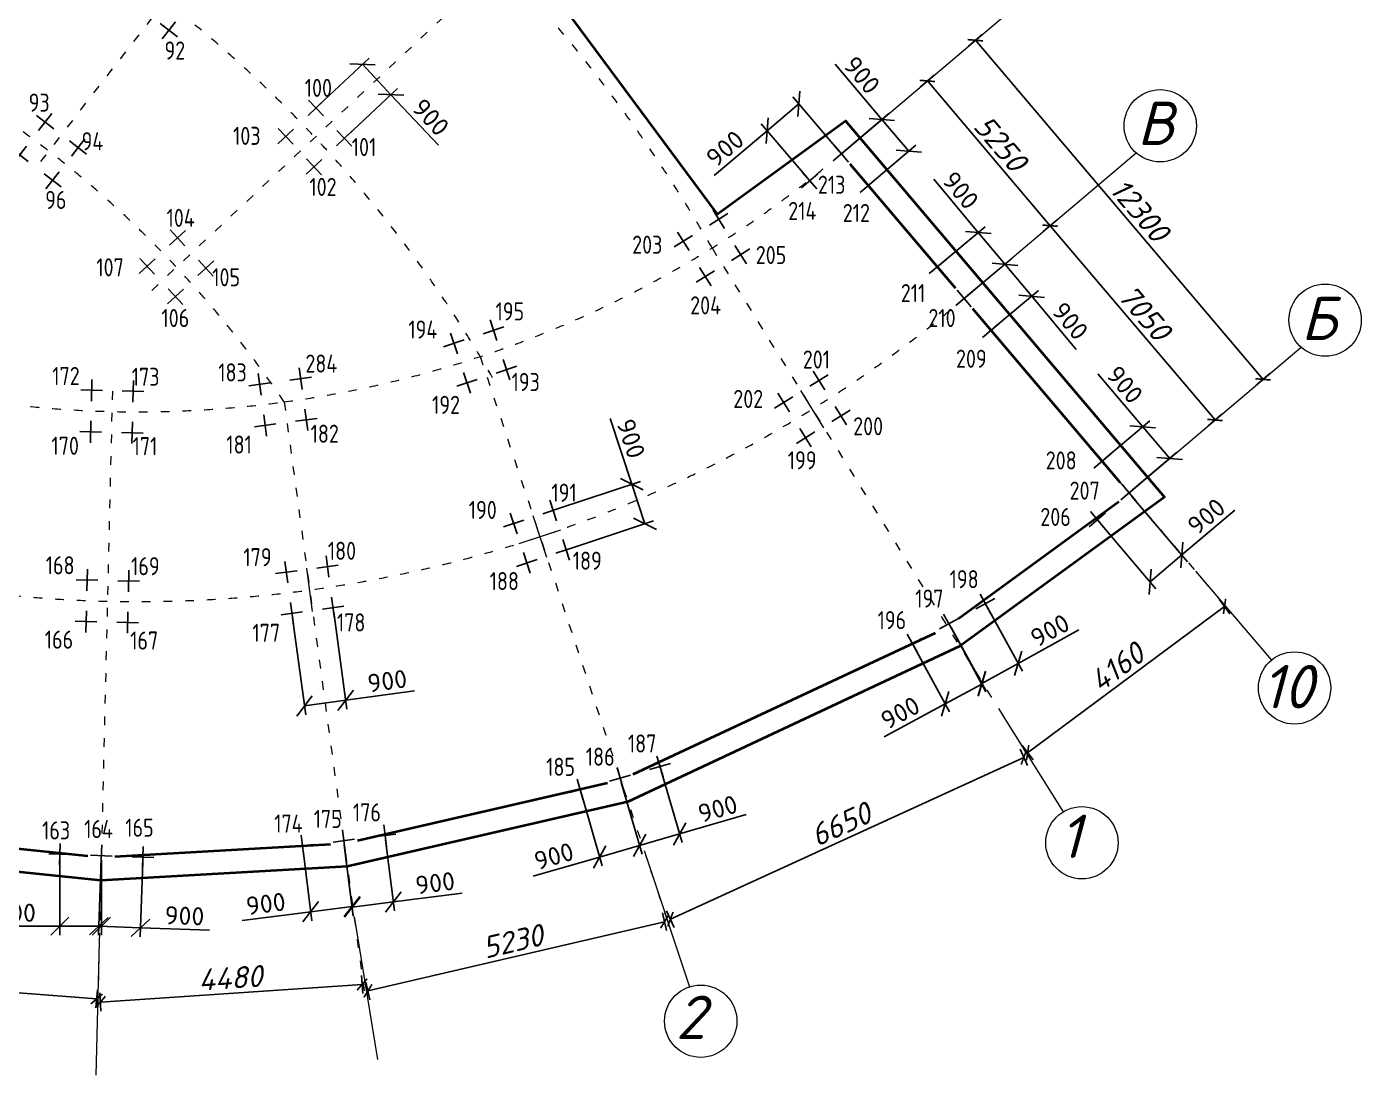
# Model space of a CAD drawing. Header units: millimetres. Extents: x 217525 to 325743, y -20439 to 118252.
# Drawn here: x 307292 to 325743, y -17207 to -2702 of the extents above; entities that cross this region are included whole.
import ezdxf

# ---------------------------------------------------------------- set-up
doc = ezdxf.new("R2010")
doc.units = ezdxf.units.MM
for name, pattern in [('ACAD_ISO03W100', [30, 12, -18]), ('GOST2.303 6', [12, 8, -1.5, 1, -1.5]), ('Штрихштриховая', [2400, 2000, -100, 200, -100])]:
    doc.linetypes.add(name, pattern=pattern)
for name, color, linetype, lineweight in [('Арматура', 1, 'Continuous', 35), ('Тонкая', 250, 'Continuous', 18), ('Фундамент', 2, 'Continuous', 25)]:
    doc.layers.add(name, color=color, linetype=linetype, lineweight=lineweight)
doc.styles.add('ISOCPEUR', font='isocpeui.ttf')
doc.styles.get("Standard").update_dxf_attribs({"font": 'txt.shx'})
doc.styles.add('ГОСТ', font='isocpeui.ttf', dxfattribs={"height": 3})
doc.styles.add('ГОСТ 2.304', font='CS_Gost2304.shx')
doc.dimstyles.new('ISO-25', dxfattribs={"dimtxt": 2.5, "dimasz": 2.5, "dimexe": 1.25, "dimexo": 0.625, "dimtad": 1, "dimtxsty": 'Standard', "dimcen": 2.5, "dimadec": 0, "dimazin": 0, "dimtfac": 1, "dimtmove": 0, "dimatfit": 3, "dimfxl": 1, "dimarcsym": 0})
doc.dimstyles.new('M200', dxfattribs={"dimtxt": 2, "dimasz": 1.5, "dimexe": 1.25, "dimexo": 0.625, "dimtad": 1, "dimdec": 0, "dimlfac": 200, "dimzin": 1, "dimtxsty": 'ISOCPEUR', "dimblk": 'ARCHTICK', "dimcen": 2.5, "dimadec": 0, "dimazin": 0, "dimtfac": 1, "dimtdec": 0, "dimtmove": 1, "dimatfit": 3, "dimfxl": 1.25, "dimfxlon": 1, "dimarcsym": 0})

# ---------------------------------------------------------------- blocks, each defined once
blk = doc.blocks.new('_ArchTick')
at = {"color": 0, "linetype": 'ByBlock', "const_width": 0.15}
blk.add_lwpolyline([(-0.5, -0.5), (0.5, 0.5)], dxfattribs=at)
blk = doc.blocks.new('*D1029')
at = {"layer": 'Defpoints', "color": 0, "transparency": 16777216}
for p in [(283511.15, 1822), (283555.08, 1778.61), (283550.92, 1775.09)]:
    blk.add_point(p, dxfattribs=at)
at = {"layer": 'Тонкая', "color": 0, "lineweight": -2, "transparency": 16777216}
for p, q in [((283514.35, 1824.71), (283516.26, 1826.33)), ((283515.3, 1825.52), (283555.08, 1778.61)), ((283554.12, 1777.81), (283556.03, 1779.42))]:
    blk.add_line(p, q, dxfattribs=at)
at = {"layer": 'Тонкая', "color": 0, "lineweight": -2, "transparency": 16777216, "xscale": 1.5, "yscale": 1.5, "zscale": 1.5}
for p, rotation in [((283515.3, 1825.52), 130.2960663744172), ((283555.08, 1778.61), 310.2960663744173)]:
    blk.add_blockref('_ArchTick', p, dxfattribs=dict(at, rotation=rotation))
at = {"layer": 'Тонкая', "color": 0, "transparency": 16777216, "insert": (283538.01, 1802.03), "char_height": 3, "attachment_point": 5, "rotation": 310.2961, "style": 'ГОСТ'}
blk.add_mtext('12300', dxfattribs=at)
blk = doc.blocks.new('*D1032')
at = {"layer": 'Defpoints', "color": 0, "transparency": 16777216}
for p in [(283525.64, 1799.87), (283519.9, 1795.01), (283542.7, 1768.12)]:
    blk.add_point(p, dxfattribs=at)
at = {"layer": 'Тонкая', "color": 0, "lineweight": -2, "transparency": 16777216}
for p, q in [((283524.69, 1799.06), (283526.6, 1800.68)), ((283548.44, 1772.99), (283525.64, 1799.87)), ((283547.49, 1772.18), (283549.39, 1773.79))]:
    blk.add_line(p, q, dxfattribs=at)
at = {"layer": 'Тонкая', "color": 0, "lineweight": -2, "transparency": 16777216, "xscale": 1.5, "yscale": 1.5, "zscale": 1.5}
for p, rotation in [((283525.64, 1799.87), 130.2960665428072), ((283548.44, 1772.99), 310.2960665428072)]:
    blk.add_blockref('_ArchTick', p, dxfattribs=dict(at, rotation=rotation))
at = {"layer": 'Тонкая', "color": 0, "transparency": 16777216, "insert": (283538.68, 1787.82), "char_height": 3, "attachment_point": 5, "rotation": 310.2961, "style": 'ГОСТ'}
blk.add_mtext('7050', dxfattribs=at)
blk = doc.blocks.new('*D1033')
at = {"layer": 'Defpoints', "color": 0, "transparency": 16777216}
for p in [(283508.67, 1819.89), (283497.47, 1810.4), (283519.9, 1795.01)]:
    blk.add_point(p, dxfattribs=at)
at = {"layer": 'Тонкая', "color": 0, "lineweight": -2, "transparency": 16777216}
for p, q in [((283507.71, 1819.08), (283509.62, 1820.7)), ((283525.64, 1799.87), (283508.67, 1819.89)), ((283524.69, 1799.06), (283526.6, 1800.68))]:
    blk.add_line(p, q, dxfattribs=at)
at = {"layer": 'Тонкая', "color": 0, "lineweight": -2, "transparency": 16777216, "xscale": 1.5, "yscale": 1.5, "zscale": 1.5}
for p, rotation in [((283508.67, 1819.89), 130.2960663744172), ((283525.64, 1799.87), 310.2960663744173)]:
    blk.add_blockref('_ArchTick', p, dxfattribs=dict(at, rotation=rotation))
at = {"layer": 'Тонкая', "color": 0, "transparency": 16777216, "insert": (283518.77, 1811.26), "char_height": 3, "attachment_point": 5, "rotation": 310.2961, "style": 'ГОСТ'}
blk.add_mtext('5250', dxfattribs=at)
blk = doc.blocks.new('*D1041')
at = {"layer": 'Defpoints', "color": 0, "transparency": 16777216}
for p in [(283548.61, 1748.74), (283521.39, 1728.5), (283522.53, 1726.97)]:
    blk.add_point(p, dxfattribs=at)
at = {"layer": 'Тонкая', "color": 0, "lineweight": -2, "transparency": 16777216}
for p, q in [((283549.01, 1748.21), (283550.5, 1746.2)), ((283549.75, 1747.2), (283522.53, 1726.97)), ((283521.78, 1727.97), (283523.27, 1725.96))]:
    blk.add_line(p, q, dxfattribs=at)
at = {"layer": 'Тонкая', "color": 0, "lineweight": -2, "transparency": 16777216, "xscale": 1.5, "yscale": 1.5, "zscale": 1.5}
for p, rotation in [((283549.75, 1747.2), 36.62125081652582), ((283522.53, 1726.97), 216.6212508165258)]:
    blk.add_blockref('_ArchTick', p, dxfattribs=dict(at, rotation=rotation))
at = {"layer": 'Тонкая', "color": 0, "transparency": 16777216, "insert": (283534.87, 1738.79), "char_height": 3, "attachment_point": 5, "rotation": 36.6213, "style": 'ГОСТ'}
blk.add_mtext('4160', dxfattribs=at)
blk = doc.blocks.new('*D1026')
at = {"layer": 'Defpoints', "color": 0, "transparency": 16777216}
for p in [(283520.38, 1729.86), (283471.52, 1707.48), (283473.14, 1703.94)]:
    blk.add_point(p, dxfattribs=at)
at = {"layer": 'Тонкая', "color": 0, "lineweight": -2, "transparency": 16777216}
for p, q in [((283521.48, 1727.46), (283522.52, 1725.18)), ((283522, 1726.32), (283473.14, 1703.94)), ((283472.62, 1705.08), (283473.66, 1702.8))]:
    blk.add_line(p, q, dxfattribs=at)
at = {"layer": 'Тонкая', "color": 0, "lineweight": -2, "transparency": 16777216, "xscale": 1.5, "yscale": 1.5, "zscale": 1.5}
for p, rotation in [((283522, 1726.32), 24.61121376613631), ((283473.14, 1703.94), 204.6112137661363)]:
    blk.add_blockref('_ArchTick', p, dxfattribs=dict(at, rotation=rotation))
at = {"layer": 'Тонкая', "color": 0, "transparency": 16777216, "insert": (283496.68, 1717.06), "char_height": 3, "attachment_point": 5, "rotation": 24.6112, "style": 'ГОСТ'}
blk.add_mtext('6650', dxfattribs=at)
blk = doc.blocks.new('*D1042')
at = {"layer": 'Defpoints', "color": 0, "transparency": 16777216}
for p in [(283471.18, 1708.5), (283430.17, 1698.93), (283431.32, 1694.02)]:
    blk.add_point(p, dxfattribs=at)
at = {"layer": 'Тонкая', "color": 0, "lineweight": -2, "transparency": 16777216}
for p, q in [((283472.33, 1703.59), (283431.32, 1694.02)), ((283472.04, 1704.81), (283472.61, 1702.38)), ((283431.03, 1695.24), (283431.6, 1692.8))]:
    blk.add_line(p, q, dxfattribs=at)
at = {"layer": 'Тонкая', "color": 0, "lineweight": -2, "transparency": 16777216, "xscale": 1.5, "yscale": 1.5, "zscale": 1.5}
for p, rotation in [((283472.33, 1703.59), 13.13930210201555), ((283431.32, 1694.02), 193.1393021020155)]:
    blk.add_blockref('_ArchTick', p, dxfattribs=dict(at, rotation=rotation))
at = {"layer": 'Тонкая', "color": 0, "transparency": 16777216, "insert": (283451.34, 1700.88), "char_height": 3, "attachment_point": 5, "rotation": 13.1393, "style": 'ГОСТ'}
blk.add_mtext('5230', dxfattribs=at)
blk = doc.blocks.new('*D1043')
at = {"layer": 'Defpoints', "color": 0, "transparency": 16777216}
for p in [(283430.28, 1698.47), (283394.1, 1696.04), (283394.34, 1692.48)]:
    blk.add_point(p, dxfattribs=at)
at = {"layer": 'Тонкая', "color": 0, "lineweight": -2, "transparency": 16777216}
for p, q in [((283430.44, 1696.15), (283430.6, 1693.66)), ((283430.52, 1694.91), (283394.34, 1692.48)), ((283394.26, 1693.73), (283394.42, 1691.23))]:
    blk.add_line(p, q, dxfattribs=at)
at = {"layer": 'Тонкая', "color": 0, "lineweight": -2, "transparency": 16777216, "xscale": 1.5, "yscale": 1.5, "zscale": 1.5}
for p, rotation in [((283430.52, 1694.91), 3.835989873413821), ((283394.34, 1692.48), 183.8359898734139)]:
    blk.add_blockref('_ArchTick', p, dxfattribs=dict(at, rotation=rotation))
at = {"layer": 'Тонкая', "color": 0, "transparency": 16777216, "insert": (283412.29, 1695.81), "char_height": 3, "attachment_point": 5, "rotation": 3.836, "style": 'ГОСТ'}
blk.add_mtext('4480', dxfattribs=at)
blk = doc.blocks.new('*D1044')
at = {"layer": 'Defpoints', "color": 0, "transparency": 16777216}
for p in [(283358, 1699.51), (283357.7, 1695.79), (283394.12, 1696.62)]:
    blk.add_point(p, dxfattribs=at)
at = {"layer": 'Тонкая', "color": 0, "lineweight": -2, "transparency": 16777216}
for p, q in [((283357.8, 1697.03), (283357.6, 1694.54)), ((283393.82, 1692.9), (283357.7, 1695.79)), ((283393.92, 1694.15), (283393.72, 1691.66))]:
    blk.add_line(p, q, dxfattribs=at)
at = {"layer": 'Тонкая', "color": 0, "lineweight": -2, "transparency": 16777216, "xscale": 1.5, "yscale": 1.5, "zscale": 1.5}
for p, rotation in [((283357.7, 1695.79), 175.4306732956694), ((283393.82, 1692.9), 355.4306732956695)]:
    blk.add_blockref('_ArchTick', p, dxfattribs=dict(at, rotation=rotation))
at = {"layer": 'Тонкая', "color": 0, "transparency": 16777216, "insert": (283375.93, 1696.46), "char_height": 3, "attachment_point": 5, "rotation": 355.4307, "style": 'ГОСТ'}
blk.add_mtext('4480', dxfattribs=at)
blk = doc.blocks.new('A$C2A1570D9')
for p, q in [((7.43, 9.98), (4.88, 8.4)), ((5.37, 10.47), (6.95, 7.92)), ((0.48, 7.43), (2.07, 4.88)), ((2.55, 6.95), (0, 5.37)), ((8.4, 5.58), (9.98, 3.04)), ((10.47, 5.1), (7.92, 3.52)), ((5.58, 2.07), (3.04, 0.48)), ((3.52, 2.55), (5.1, 0))]:
    blk.add_line(p, q)
blk = doc.blocks.new('_Oblique')
at = {"color": 0, "linetype": 'ByBlock', "lineweight": -2}
blk.add_line((-0.5, -0.5), (0.5, 0.5), dxfattribs=at)
blk = doc.blocks.new('*D1082')
at = {"color": 0, "lineweight": -2, "transparency": 16777216}
for p, q in [((283394.45, 1712.1), (283394.08, 1701.71)), ((283400.19, 1711.89), (283399.82, 1701.51)), ((283394.12, 1702.96), (283399.87, 1702.76)), ((283399.87, 1702.76), (283409.44, 1702.41))]:
    blk.add_line(p, q, dxfattribs=at)
at = {"layer": 'Defpoints', "color": 0, "transparency": 16777216}
for p in [(283394.47, 1712.72), (283400.22, 1712.51), (283399.87, 1702.76)]:
    blk.add_point(p, dxfattribs=at)
at = {"color": 0, "lineweight": -2, "transparency": 16777216, "xscale": 2.5, "yscale": 2.5, "zscale": 2.5}
for p, rotation in [((283394.12, 1702.96), 177.9540198212341), ((283399.87, 1702.76), 357.9540198212341)]:
    blk.add_blockref('_Oblique', p, dxfattribs=dict(at, rotation=rotation))
at = {"color": 0, "transparency": 16777216, "insert": (283405.97, 1704.41), "char_height": 2.5, "attachment_point": 5, "rotation": 357.954}
blk.add_mtext('900', dxfattribs=at)
blk = doc.blocks.new('*D1083')
at = {"color": 0, "lineweight": -2, "transparency": 16777216}
for p, q in [((283388.72, 1712.09), (283388.72, 1701.71)), ((283394.47, 1712.09), (283394.47, 1701.71)), ((283388.72, 1702.96), (283379.14, 1702.96)), ((283394.47, 1702.96), (283388.72, 1702.96))]:
    blk.add_line(p, q, dxfattribs=at)
at = {"layer": 'Defpoints', "color": 0, "transparency": 16777216}
for p in [(283388.72, 1712.72), (283394.47, 1712.72), (283388.72, 1702.96)]:
    blk.add_point(p, dxfattribs=at)
at = {"color": 0, "lineweight": -2, "transparency": 16777216, "xscale": 2.5, "yscale": 2.5, "zscale": 2.5, "rotation": 180}
blk.add_blockref('_Oblique', (283388.72, 1702.96), dxfattribs=at)
at = {"color": 0, "lineweight": -2, "transparency": 16777216, "xscale": 2.5, "yscale": 2.5, "zscale": 2.5}
blk.add_blockref('_Oblique', (283394.47, 1702.96), dxfattribs=at)
at = {"color": 0, "transparency": 16777216, "insert": (283382.68, 1704.83), "char_height": 2.5, "attachment_point": 5}
blk.add_mtext('900', dxfattribs=at)
blk = doc.blocks.new('*D1084')
at = {"color": 0, "lineweight": -2, "transparency": 16777216}
for p, q in [((283428.06, 1714.18), (283429.3, 1704.37)), ((283433.77, 1714.9), (283435.01, 1705.09)), ((283434.85, 1706.33), (283444.36, 1707.53)), ((283429.15, 1705.61), (283434.85, 1706.33))]:
    blk.add_line(p, q, dxfattribs=at)
at = {"layer": 'Defpoints', "color": 0, "transparency": 16777216}
for p in [(283427.99, 1714.8), (283433.69, 1715.52), (283434.85, 1706.33)]:
    blk.add_point(p, dxfattribs=at)
at = {"color": 0, "lineweight": -2, "transparency": 16777216, "xscale": 2.5, "yscale": 2.5, "zscale": 2.5}
for p, rotation in [((283429.15, 1705.61), 187.2009698447382), ((283434.85, 1706.33), 7.200969844738224)]:
    blk.add_blockref('_Oblique', p, dxfattribs=dict(at, rotation=rotation))
at = {"color": 0, "transparency": 16777216, "insert": (283440.61, 1708.94), "char_height": 2.5, "attachment_point": 5, "rotation": 7.201}
blk.add_mtext('900', dxfattribs=at)
blk = doc.blocks.new('*D1085')
at = {"color": 0, "lineweight": -2, "transparency": 16777216}
for p, q in [((283428.06, 1714.18), (283429.29, 1704.45)), ((283422.36, 1713.46), (283423.59, 1703.73)), ((283423.43, 1704.97), (283413.93, 1703.77)), ((283429.14, 1705.69), (283423.43, 1704.97))]:
    blk.add_line(p, q, dxfattribs=at)
at = {"layer": 'Defpoints', "color": 0, "transparency": 16777216}
for p in [(283422.28, 1714.08), (283427.99, 1714.8), (283423.43, 1704.97)]:
    blk.add_point(p, dxfattribs=at)
at = {"color": 0, "lineweight": -2, "transparency": 16777216, "xscale": 2.5, "yscale": 2.5, "zscale": 2.5}
for p, rotation in [((283429.14, 1705.69), 7.208278160361842), ((283423.43, 1704.97), 187.2082781603618)]:
    blk.add_blockref('_Oblique', p, dxfattribs=dict(at, rotation=rotation))
at = {"color": 0, "transparency": 16777216, "insert": (283417.2, 1706.07), "char_height": 2.5, "attachment_point": 5, "rotation": 7.2083}
blk.add_mtext('900', dxfattribs=at)
blk = doc.blocks.new('*D1086')
at = {"color": 0, "lineweight": -2, "transparency": 16777216}
for p, q in [((283471.88, 1724.46), (283474.75, 1714.53)), ((283466.35, 1722.86), (283469.23, 1712.94)), ((283474.4, 1715.73), (283483.61, 1718.4)), ((283468.88, 1714.14), (283474.4, 1715.73))]:
    blk.add_line(p, q, dxfattribs=at)
at = {"layer": 'Defpoints', "color": 0, "transparency": 16777216}
for p in [(283466.18, 1723.46), (283471.7, 1725.06), (283474.4, 1715.73)]:
    blk.add_point(p, dxfattribs=at)
at = {"color": 0, "lineweight": -2, "transparency": 16777216, "xscale": 2.5, "yscale": 2.5, "zscale": 2.5}
for p, rotation in [((283474.4, 1715.73), 16.13086357167246), ((283468.88, 1714.14), 196.1308635716724)]:
    blk.add_blockref('_Oblique', p, dxfattribs=dict(at, rotation=rotation))
at = {"color": 0, "transparency": 16777216, "insert": (283479.68, 1719.21), "char_height": 2.5, "attachment_point": 5, "rotation": 16.1309}
blk.add_mtext('900', dxfattribs=at)
blk = doc.blocks.new('*D1087')
at = {"color": 0, "lineweight": -2, "transparency": 16777216}
for p, q in [((283466.35, 1722.86), (283469.23, 1712.94)), ((283460.83, 1721.26), (283463.7, 1711.34)), ((283468.88, 1714.14), (283463.35, 1712.54)), ((283463.35, 1712.54), (283454.15, 1709.88))]:
    blk.add_line(p, q, dxfattribs=at)
at = {"layer": 'Defpoints', "color": 0, "transparency": 16777216}
for p in [(283466.18, 1723.46), (283460.66, 1721.86), (283463.35, 1712.54)]:
    blk.add_point(p, dxfattribs=at)
at = {"color": 0, "lineweight": -2, "transparency": 16777216, "xscale": 2.5, "yscale": 2.5, "zscale": 2.5}
for p, rotation in [((283463.35, 1712.54), 196.1308635716246), ((283468.88, 1714.14), 16.13086357162468)]:
    blk.add_blockref('_Oblique', p, dxfattribs=dict(at, rotation=rotation))
at = {"color": 0, "transparency": 16777216, "insert": (283457.03, 1712.66), "char_height": 2.5, "attachment_point": 5, "rotation": 16.1309}
blk.add_mtext('900', dxfattribs=at)
blk = doc.blocks.new('*D1088')
at = {"color": 0, "lineweight": -2, "transparency": 16777216}
for p, q in [((283516.98, 1747.05), (283521.83, 1738.24)), ((283511.94, 1744.27), (283516.79, 1735.46)), ((283521.22, 1739.33), (283529.62, 1743.95)), ((283516.19, 1736.56), (283521.22, 1739.33))]:
    blk.add_line(p, q, dxfattribs=at)
at = {"layer": 'Defpoints', "color": 0, "transparency": 16777216}
for p in [(283516.68, 1747.59), (283511.64, 1744.82), (283521.22, 1739.33)]:
    blk.add_point(p, dxfattribs=at)
at = {"color": 0, "lineweight": -2, "transparency": 16777216, "xscale": 2.5, "yscale": 2.5, "zscale": 2.5}
for p, rotation in [((283521.22, 1739.33), 28.8329520444449), ((283516.19, 1736.56), 208.8329520444449)]:
    blk.add_blockref('_Oblique', p, dxfattribs=dict(at, rotation=rotation))
at = {"color": 0, "transparency": 16777216, "insert": (283525.61, 1743.89), "char_height": 2.5, "attachment_point": 5, "rotation": 28.833}
blk.add_mtext('900', dxfattribs=at)
blk = doc.blocks.new('*D1089')
at = {"color": 0, "lineweight": -2, "transparency": 16777216}
for p, q in [((283511.94, 1744.27), (283516.77, 1735.38)), ((283506.89, 1741.52), (283511.72, 1732.63)), ((283516.18, 1736.47), (283511.13, 1733.73)), ((283511.13, 1733.73), (283502.71, 1729.15))]:
    blk.add_line(p, q, dxfattribs=at)
at = {"layer": 'Defpoints', "color": 0, "transparency": 16777216}
for p in [(283511.64, 1744.82), (283506.59, 1742.07), (283511.13, 1733.73)]:
    blk.add_point(p, dxfattribs=at)
at = {"color": 0, "lineweight": -2, "transparency": 16777216, "xscale": 2.5, "yscale": 2.5, "zscale": 2.5}
for p, rotation in [((283516.18, 1736.47), 28.53261707132695), ((283511.13, 1733.73), 208.5326170713269)]:
    blk.add_blockref('_Oblique', p, dxfattribs=dict(at, rotation=rotation))
at = {"color": 0, "transparency": 16777216, "insert": (283504.92, 1732.49), "char_height": 2.5, "attachment_point": 5, "rotation": 28.5326}
blk.add_mtext('900', dxfattribs=at)
blk = doc.blocks.new('*D1090')
at = {"color": 0, "lineweight": -2, "transparency": 16777216}
for p, q in [((283536.95, 1762.43), (283544.65, 1753.37)), ((283543.84, 1754.32), (283551.15, 1760.53)), ((283532.57, 1758.7), (283540.27, 1749.65)), ((283539.46, 1750.6), (283543.84, 1754.32))]:
    blk.add_line(p, q, dxfattribs=at)
at = {"layer": 'Defpoints', "color": 0, "transparency": 16777216}
for p in [(283536.55, 1762.9), (283532.17, 1759.18), (283543.84, 1754.32)]:
    blk.add_point(p, dxfattribs=at)
at = {"color": 0, "lineweight": -2, "transparency": 16777216, "xscale": 2.5, "yscale": 2.5, "zscale": 2.5}
for p, rotation in [((283543.84, 1754.32), 40.35334185751178), ((283539.46, 1750.6), 220.3533418575118)]:
    blk.add_blockref('_Oblique', p, dxfattribs=dict(at, rotation=rotation))
at = {"color": 0, "transparency": 16777216, "insert": (283547.23, 1759.66), "char_height": 2.5, "attachment_point": 5, "rotation": 40.3533}
blk.add_mtext('900', dxfattribs=at)
blk = doc.blocks.new('*D1091')
at = {"color": 0, "lineweight": -2, "transparency": 16777216}
for p, q in [((283538.44, 1772.06), (283532.24, 1779.36)), ((283533.3, 1767.69), (283539.4, 1772.87)), ((283542.17, 1767.68), (283538.44, 1772.06)), ((283537.03, 1763.31), (283543.12, 1768.49))]:
    blk.add_line(p, q, dxfattribs=at)
at = {"layer": 'Defpoints', "color": 0, "transparency": 16777216}
for p in [(283538.44, 1772.06), (283532.83, 1767.29), (283536.55, 1762.9)]:
    blk.add_point(p, dxfattribs=at)
at = {"color": 0, "lineweight": -2, "transparency": 16777216, "xscale": 2.5, "yscale": 2.5, "zscale": 2.5}
for p, rotation in [((283538.44, 1772.06), 130.3533419533755), ((283542.17, 1767.68), 310.3533419533755)]:
    blk.add_blockref('_Oblique', p, dxfattribs=dict(at, rotation=rotation))
at = {"color": 0, "transparency": 16777216, "insert": (283535.96, 1777.88), "char_height": 2.5, "attachment_point": 5, "rotation": 310.3533}
blk.add_mtext('900', dxfattribs=at)
blk = doc.blocks.new('*D1092')
at = {"color": 0, "lineweight": -2, "transparency": 16777216}
for p, q in [((283514.23, 1790.19), (283520.36, 1795.32)), ((283519.4, 1794.52), (283523.09, 1790.11)), ((283517.92, 1785.78), (283524.05, 1790.91)), ((283523.09, 1790.11), (283529.24, 1782.76))]:
    blk.add_line(p, q, dxfattribs=at)
at = {"layer": 'Defpoints', "color": 0, "transparency": 16777216}
for p in [(283513.75, 1789.79), (283523.09, 1790.11), (283517.44, 1785.38)]:
    blk.add_point(p, dxfattribs=at)
at = {"color": 0, "lineweight": -2, "transparency": 16777216, "xscale": 2.5, "yscale": 2.5, "zscale": 2.5}
for p, rotation in [((283519.4, 1794.52), 129.9236933075869), ((283523.09, 1790.11), 309.9236933075869)]:
    blk.add_blockref('_Oblique', p, dxfattribs=dict(at, rotation=rotation))
at = {"color": 0, "transparency": 16777216, "insert": (283528.41, 1786.68), "char_height": 2.5, "attachment_point": 5, "rotation": 309.9237}
blk.add_mtext('900', dxfattribs=at)
blk = doc.blocks.new('*D1093')
at = {"color": 0, "lineweight": -2, "transparency": 16777216}
for p, q in [((283515.71, 1798.93), (283509.56, 1806.28)), ((283510.54, 1794.6), (283516.67, 1799.73)), ((283519.4, 1794.52), (283515.71, 1798.93)), ((283514.23, 1790.19), (283520.36, 1795.32))]:
    blk.add_line(p, q, dxfattribs=at)
at = {"layer": 'Defpoints', "color": 0, "transparency": 16777216}
for p in [(283515.71, 1798.93), (283510.06, 1794.2), (283513.75, 1789.79)]:
    blk.add_point(p, dxfattribs=at)
at = {"color": 0, "lineweight": -2, "transparency": 16777216, "xscale": 2.5, "yscale": 2.5, "zscale": 2.5}
for p, rotation in [((283515.71, 1798.93), 129.923673076166), ((283519.4, 1794.52), 309.923673076166)]:
    blk.add_blockref('_Oblique', p, dxfattribs=dict(at, rotation=rotation))
at = {"color": 0, "transparency": 16777216, "insert": (283513.27, 1804.76), "char_height": 2.5, "attachment_point": 5, "rotation": 309.9237}
blk.add_mtext('900', dxfattribs=at)
blk = doc.blocks.new('*D1094')
at = {"color": 0, "lineweight": -2, "transparency": 16777216}
for p, q in [((283502.37, 1814.57), (283495.9, 1822.19)), ((283497.25, 1810.22), (283503.33, 1815.38)), ((283506.1, 1810.18), (283502.37, 1814.57)), ((283500.98, 1805.83), (283507.05, 1810.99))]:
    blk.add_line(p, q, dxfattribs=at)
at = {"layer": 'Defpoints', "color": 0, "transparency": 16777216}
for p in [(283506.1, 1810.18), (283496.78, 1809.81), (283500.5, 1805.43)]:
    blk.add_point(p, dxfattribs=at)
at = {"color": 0, "lineweight": -2, "transparency": 16777216, "xscale": 2.5, "yscale": 2.5, "zscale": 2.5}
for p, rotation in [((283502.37, 1814.57), 130.3533507734036), ((283506.1, 1810.18), 310.3533507734036)]:
    blk.add_blockref('_Oblique', p, dxfattribs=dict(at, rotation=rotation))
at = {"color": 0, "transparency": 16777216, "insert": (283499.62, 1820.7), "char_height": 2.5, "attachment_point": 5, "rotation": 310.3534}
blk.add_mtext('900', dxfattribs=at)
blk = doc.blocks.new('*D1095')
at = {"color": 0, "lineweight": -2, "transparency": 16777216}
for p, q in [((283496.37, 1810.29), (283490.08, 1817.69)), ((283490.89, 1816.73), (283486.51, 1813.01)), ((283491.99, 1806.56), (283485.7, 1813.96)), ((283486.51, 1813.01), (283479.21, 1806.81))]:
    blk.add_line(p, q, dxfattribs=at)
at = {"layer": 'Defpoints', "color": 0, "transparency": 16777216}
for p in [(283486.51, 1813.01), (283496.78, 1809.81), (283492.39, 1806.09)]:
    blk.add_point(p, dxfattribs=at)
at = {"color": 0, "lineweight": -2, "transparency": 16777216, "xscale": 2.5, "yscale": 2.5, "zscale": 2.5}
for p, rotation in [((283490.89, 1816.73), 40.35334195321511), ((283486.51, 1813.01), 220.3533419532151)]:
    blk.add_blockref('_Oblique', p, dxfattribs=dict(at, rotation=rotation))
at = {"color": 0, "transparency": 16777216, "insert": (283480.69, 1810.53), "char_height": 2.5, "attachment_point": 5, "rotation": 40.3533}
blk.add_mtext('900', dxfattribs=at)
blk = doc.blocks.new('*D1102')
at = {"color": 0, "lineweight": -2, "transparency": 16777216}
for p, q in [((283420.9, 1745.62), (283422.72, 1732.21)), ((283426.6, 1746.4), (283428.42, 1732.98)), ((283428.25, 1734.22), (283437.75, 1735.51)), ((283422.55, 1733.44), (283428.25, 1734.22))]:
    blk.add_line(p, q, dxfattribs=at)
at = {"layer": 'Defpoints', "color": 0, "transparency": 16777216}
for p in [(283420.82, 1746.24), (283426.51, 1747.02), (283428.25, 1734.22)]:
    blk.add_point(p, dxfattribs=at)
at = {"color": 0, "lineweight": -2, "transparency": 16777216, "xscale": 2.5, "yscale": 2.5, "zscale": 2.5}
for p, rotation in [((283422.55, 1733.44), 187.7335026931642), ((283428.25, 1734.22), 7.733502693164192)]:
    blk.add_blockref('_Oblique', p, dxfattribs=dict(at, rotation=rotation))
at = {"color": 0, "transparency": 16777216, "insert": (283433.99, 1736.89), "char_height": 2.5, "attachment_point": 5, "rotation": 7.7335}
blk.add_mtext('900', dxfattribs=at)
blk = doc.blocks.new('*D1103')
at = {"color": 0, "lineweight": -2, "transparency": 16777216}
for p, q in [((283467.81, 1764.1), (283464.8, 1773.19)), ((283457.53, 1760.68), (283469, 1764.49)), ((283469.62, 1758.64), (283467.81, 1764.1)), ((283459.34, 1755.23), (283470.81, 1759.03))]:
    blk.add_line(p, q, dxfattribs=at)
at = {"layer": 'Defpoints', "color": 0, "transparency": 16777216}
for p in [(283467.81, 1764.1), (283456.93, 1760.49), (283458.74, 1755.03)]:
    blk.add_point(p, dxfattribs=at)
at = {"color": 0, "lineweight": -2, "transparency": 16777216, "xscale": 2.5, "yscale": 2.5, "zscale": 2.5}
for p, rotation in [((283467.81, 1764.1), 108.3465999999869), ((283469.62, 1758.64), 288.3465999999869)]:
    blk.add_blockref('_Oblique', p, dxfattribs=dict(at, rotation=rotation))
at = {"color": 0, "transparency": 16777216, "insert": (283467.69, 1770.42), "char_height": 2.5, "attachment_point": 5, "rotation": 288.3466}
blk.add_mtext('900', dxfattribs=at)
blk = doc.blocks.new('*D1105')
at = {"color": 0, "lineweight": -2, "transparency": 16777216}
for p, q in [((283424.59, 1816.57), (283431.49, 1823.04)), ((283430.58, 1822.19), (283434.51, 1817.99)), ((283428.53, 1812.38), (283435.42, 1818.85)), ((283434.51, 1817.99), (283441.07, 1811))]:
    blk.add_line(p, q, dxfattribs=at)
at = {"layer": 'Defpoints', "color": 0, "transparency": 16777216}
for p in [(283434.51, 1817.99), (283424.14, 1816.15), (283428.07, 1811.95)]:
    blk.add_point(p, dxfattribs=at)
at = {"color": 0, "lineweight": -2, "transparency": 16777216, "xscale": 2.5, "yscale": 2.5, "zscale": 2.5}
for p, rotation in [((283430.58, 1822.19), 133.1619416300512), ((283434.51, 1817.99), 313.1619416300512)]:
    blk.add_blockref('_Oblique', p, dxfattribs=dict(at, rotation=rotation))
at = {"color": 0, "transparency": 16777216, "insert": (283440.01, 1814.87), "char_height": 2.5, "attachment_point": 5, "rotation": 313.1619}
blk.add_mtext('900', dxfattribs=at)
blk = doc.blocks.new('A$C4F026A9A')
for p, q in [((375.2674, 128.44036), (372.9812, 126.49786)), ((373.15305, 128.61221), (375.09555, 126.32601)), ((370.88552, 124.71724), (368.59932, 122.77474)), ((368.77117, 124.88909), (370.71367, 122.60289)), ((378.99052, 124.05848), (376.70432, 122.11598)), ((376.87617, 124.23033), (378.81867, 121.94413)), ((386.26065, 110.89492), (388.56135, 112.82022)), ((386.44835, 113.00792), (388.37365, 110.70722)), ((389.95081, 106.48525), (392.25151, 108.41055)), ((389.95081, 106.48525), (392.25151, 108.41055)), ((390.13851, 108.59825), (392.06381, 106.29755)), ((390.13851, 108.59825), (392.06381, 106.29755)), ((393.64097, 102.07557), (395.94167, 104.00087)), ((393.82867, 104.18857), (395.75397, 101.88787)), ((411.31863, 85.9154), (409.03243, 83.9729)), ((411.14678, 83.80106), (409.20428, 86.08725)), ((415.04175, 81.53352), (412.75555, 79.59103)), ((414.8699, 79.41918), (412.9274, 81.70537)), ((410.65987, 77.8104), (408.37367, 75.8679)), ((410.48802, 75.69605), (408.54552, 77.98225)), ((394.74896, 63.93724), (393.30219, 66.56533)), ((392.71153, 64.5279), (395.33962, 65.97467)), ((387.67436, 61.75492), (390.30245, 63.20169)), ((387.67436, 61.75492), (390.30245, 63.20169)), ((389.7118, 61.16426), (388.26502, 63.79235)), ((389.7118, 61.16426), (388.26502, 63.79235)), ((384.67463, 58.39128), (383.22785, 61.01937)), ((382.6372, 58.98193), (385.26528, 60.42871)), ((343.94624, 39.67948), (343.11274, 42.56137)), ((343.94624, 39.67948), (343.11274, 42.56137)), ((347.61216, 42.30121), (350.49405, 43.13471)), ((349.46986, 41.27702), (348.63636, 44.15891)), ((338.42262, 38.08195), (337.58912, 40.96384)), ((342.08854, 40.70368), (344.97043, 41.53718)), ((342.08854, 40.70368), (344.97043, 41.53718)), ((336.56492, 39.10614), (339.44681, 39.93964)), ((299.81726, 30.25098), (299.44121, 33.22731)), ((305.52191, 30.97174), (305.14586, 33.94808)), ((305.52191, 30.97174), (305.14586, 33.94808)), ((309.55036, 32.99264), (312.5267, 33.36869)), ((311.22656, 31.6925), (310.85051, 34.66884)), ((266.01745, 29.08401), (266.12456, 32.0821)), ((271.76379, 28.87873), (271.87089, 31.87681)), ((271.76379, 28.87873), (271.87089, 31.87681)), ((277.51012, 28.67344), (277.61723, 31.67153)), ((298.14107, 31.55112), (301.11741, 31.92717)), ((303.84571, 32.27188), (306.82205, 32.64793)), ((303.84571, 32.27188), (306.82205, 32.64793)), ((264.57196, 30.63661), (267.57005, 30.5295)), ((270.3183, 30.43132), (273.31638, 30.32422)), ((270.3183, 30.43132), (273.31638, 30.32422)), ((276.06463, 30.22604), (279.06272, 30.11894))]:
    blk.add_line(p, q)
at = {"layer": 'Арматура', "color": 7}
for p, q in [((389.88501, 108.88115), (375.33398, 126.04156)), ((412.68224, 81.99421), (392.31086, 106.02148)), ((390.30245, 63.20169), (412.46538, 79.35199)), ((345.33128, 41.64246), (387.1175, 61.22215)), ((307.22605, 32.45991), (341.77189, 40.4621)), ((240.2202, 33.44937), (269.9531, 30.37777)), ((273.70206, 30.28954), (303.51015, 31.95529))]:
    blk.add_line(p, q, dxfattribs=at)
at = {"layer": 'Тонкая', "color": 7, "linetype": 'Штрихштриховая', "lineweight": 13}
for p, q in [((374.1243, 127.46911), (397.90268, 147.63184)), ((391.10116, 107.4479), (414.87954, 127.61063)), ((413.89865, 80.56228), (437.67704, 100.72501))]:
    blk.add_line(p, q, dxfattribs=at)
at = {"layer": 'Тонкая', "color": 7, "linetype": 'GOST2.303 6', "ltscale": 50}
for p, q in [((371.70007, 89.58014), (368.50398, 94.72243)), ((333.40902, 71.63798), (331.50326, 77.38483)), ((329.58272, 73.55852), (335.32957, 75.46429)), ((301.03215, 64.13808), (300.21741, 70.13761))]:
    blk.add_line(p, q, dxfattribs=at)
at = {"layer": 'Тонкая', "color": 7, "lineweight": 15}
blk.add_line((423.09001, 69.72269), (423.89896, 68.76868), dxfattribs=at)
at = {"layer": 'Тонкая', "color": 7, "ltscale": 0.5}
for p, q in [((423.09001, 69.72269), (433.56729, 57.41547)), ((396.27478, 50.04243), (404.76998, 36.43346)), ((346.85427, 31.0946), (353.1376, 12.24388)), ((306.75593, 21.98435), (309.98905, 2.16826)), ((271.53335, 18.43145), (271.03516, 0.00006))]:
    blk.add_line(p, q, dxfattribs=at)
at = {"layer": 'Тонкая', "color": 7}
for centre in [(418.20779, 131.34195), (441.00529, 104.45633), (436.77606, 53.581), (407.38151, 32.16975), (354.68035, 7.48789)]:
    blk.add_circle(centre, 5, dxfattribs=at)
at = {"layer": 'Фундамент', "color": 7, "linetype": 'ACAD_ISO03W100', "lineweight": 13, "ltscale": 0.1}
for p, q in [((263.44815, 126.39122), (314.68461, 192.58106)), ((278.79216, 108.58151), (341.93271, 167.79547)), ((371.65735, 130.37844), (427.94054, 64.00235)), ((356.24763, 114.44316), (400.17348, 43.76971)), ((324.19435, 99.42526), (350.38654, 20.44307)), ((273.34497, 94.63861), (271.30045, 8.63427)), ((297.09294, 93.14871), (308.28959, 10.69317))]:
    blk.add_line(p, q, dxfattribs=at)
at = {"layer": 'Фундамент', "color": 7}
for p, q in [((329.52846, 156.16262), (356.96688, 119.12842)), ((374.67357, 132.04021), (356.96688, 119.12842)), ((418.81318, 79.98345), (374.67357, 132.04021)), ((418.81318, 79.98345), (390.49234, 59.34595)), ((390.49234, 59.34595), (344.61391, 37.84883)), ((344.61391, 37.84883), (305.82226, 28.86329)), ((271.73609, 26.95988), (237.77741, 30.46867)), ((305.82226, 28.86329), (271.73609, 26.95988))]:
    blk.add_line(p, q, dxfattribs=at)
at = {"layer": 'Фундамент', "color": 7, "lineweight": 35, "ltscale": 100}
blk.add_lwpolyline([(244.5463, 211.76339), (275.70815, 197.82395), (304.2752, 179.13365), (329.52846, 156.16262), (356.96688, 119.12842), (374.67357, 132.04021), (418.81318, 79.98345), (390.49234, 59.34595), (344.61391, 37.84883), (305.82157, 28.86325), (271.75558, 26.96096), (237.77741, 30.46867)], dxfattribs=at)
at = {"layer": 'Фундамент', "color": 7, "linetype": 'ACAD_ISO03W100', "lineweight": 13, "ltscale": 0.1}
for centre, radius, start, end in [((172.49893, 8.89844), 211.90392, 29.8729336, 130.7016484), ((172.49893, 8.89844), 176.65392, 29.7264969, 130.7825811), ((172.49893, 8.89844), 150.40392, 34.0666022, 130.867495), ((276.85246, 242.18409), 150.40392, 214.0666022, 277.7334724), ((276.85246, 242.18409), 176.65392, 210.8273326, 310.2960664), ((276.85246, 242.18409), 150.40392, 277.7334724, 310.2960664)]:
    blk.add_arc(centre, radius, start, end, dxfattribs=at)
for p, rotation in [((273.90301, 151.67199), 290.3949416288548), ((295.19756, 133.84688), 281.2996416292099), ((257.83522, 130.91412), 290.3949416288548), ((351.01275, 109.21226), 359.9999026929543), ((276.05013, 115.89032), 281.2996416292099), ((317.88288, 95.56126), 346.4843000000856), ((290.0074, 90.49415), 335.8712026933735), ((266.03038, 90.30453), 326.7895484435), ((364.8691, 86.91831), 359.9999026929543), ((326.14513, 70.64633), 346.4843000000856), ((293.70988, 64.50124), 335.8712026933735), ((265.41279, 64.06263), 326.7895484435)]:
    blk.add_blockref('A$C2A1570D9', p, dxfattribs=dict(rotation=rotation))
at = {"color": 7, "linetype": 'Continuous', "style": 'ГОСТ 2.304'}
for s, p in [('92', (280.55139, 140.50946)), ('100', (299.94039, 135.33985)), ('93', (261.77296, 133.30174)), ('103', (290.02695, 128.70141)), ('94', (269.09131, 127.95678)), ('101', (306.43543, 127.15544)), ('102', (300.57855, 121.63907)), ('213', (370.8832, 121.94068)), ('96', (264.05143, 119.83665)), ('214', (366.77929, 118.31771)), ('212', (374.31981, 118.03192)), ('104', (280.83028, 117.35848)), ('203', (345.20557, 113.64321)), ('205', (362.29011, 112.21294)), ('107', (271.1209, 110.5127)), ('105', (287.14412, 109.14342)), ('211', (382.33776, 106.95038)), ('204', (353.22274, 105.25311)), ('106', (280.12437, 103.50079)), ('195', (326.31133, 104.4175)), ('210', (386.15648, 103.50079)), ('194', (314.26273, 101.91098)), ('284', (300.02942, 97.20253)), ('201', (368.79146, 97.76719)), ('209', (389.9744, 97.87037)), ('172', (265.03073, 95.48318)), ('173', (276.0244, 95.37242)), ('183', (287.98082, 95.98257)), ('193', (328.53228, 94.65613)), ('202', (359.18598, 92.31114)), ('192', (317.53861, 91.49497)), ('200', (375.75921, 88.52862)), ('182', (300.75109, 87.49688)), ('170', (264.91964, 85.8329)), ('171', (276.13548, 85.77752)), ('181', (289.09169, 85.99936)), ('199', (366.71862, 83.82545)), ('208', (402.37517, 83.80303)), ('191', (334.04015, 79.34379)), ('207', (405.68099, 79.62496)), ('190', (322.61395, 76.96055)), ('206', (401.63302, 75.98616)), ('180', (303.12882, 71.3054)), ('179', (291.4513, 70.4276)), ('189', (336.99065, 69.93678)), ('168', (264.12549, 69.30224)), ('169', (275.92749, 69.17698)), ('188', (325.50142, 67.1148)), ('198', (389.08571, 67.38082)), ('197', (384.33662, 64.6963)), ('178', (304.38466, 61.39702)), ('196', (379.13042, 61.71314)), ('166', (263.99943, 59.01775)), ('167', (275.80222, 58.89216)), ('177', (292.70714, 59.95456)), ('187', (344.60838, 44.6465)), ('186', (338.7901, 42.82232)), ('185', (333.3106, 41.42237)), ('176', (306.59773, 35.12148)), ('163', (263.62147, 32.63309)), ('164', (269.44199, 32.81538)), ('165', (275.12546, 33.00195)), ('174', (295.71279, 33.5732)), ('175', (301.1718, 34.21268))]:
    blk.add_text(s, height=2.5, dxfattribs=at).set_placement(p)
at = {"layer": 'Тонкая', "color": 7, "style": 'ISOCPEUR'}
for s, p in [('В', (415.02904, 128.68476)), ('Б', (437.65114, 101.70868)), ('10', (432.23404, 50.76364)), ('1', (404.26742, 30.05966)), ('2', (351.23433, 5.02729))]:
    blk.add_text(s, height=6, dxfattribs=at).set_placement(p)
for p1, p2, distance, override, picture, middle in [((301.48539, 133.80395), (305.41875, 129.60977), 8.82845, {"dimscale": 1, "dimlfac": 100, "dimtxsty": 'Standard', "dimblk": 'Oblique', "dimtolj": 0}, '*D1105', (317.35897, 132.52467)), ((374.1243, 127.46911), (369.74242, 123.74599), -9.08472, {"dimscale": 1, "dimlfac": 100, "dimtxsty": 'Standard', "dimblk": 'Oblique', "dimtolj": 0}, '*D1095', (358.04186, 128.18604)), ((391.10116, 107.4479), (387.411, 111.85757), -7.36468, {"dimscale": 1, "dimlfac": 100, "dimtxsty": 'Standard', "dimblk": 'Oblique', "dimtolj": 0}, '*D1093', (390.61957, 122.42064)), ((391.10116, 107.4479), (394.79132, 103.03822), 7.36468, {"dimscale": 1, "dimlfac": 100, "dimtxsty": 'Standard', "dimblk": 'Oblique', "dimtolj": 0}, '*D1092', (405.75456, 104.33459)), ((413.89865, 80.56228), (410.17553, 84.94415), -7.3716, {"dimscale": 1, "dimlfac": 100, "dimtxsty": 'Standard', "dimblk": 'Oblique', "dimtolj": 0}, '*D1091', (413.31007, 95.53547)), ((336.09069, 72.68773), (334.28079, 78.14545), -11.4637, {"dimscale": 1, "dimlfac": 100, "dimtxsty": 'Standard', "dimblk": 'Oblique', "dimtolj": 0}, '*D1103', (345.03978, 88.07857)), ((409.51677, 76.83915), (413.89865, 80.56228), -11.26198, {"dimlfac": 100, "dimtxsty": 'Standard', "dimblk": 'Oblique', "dimtolj": 0}, '*D1090', (424.58087, 77.32075)), ((298.16357, 63.90222), (303.86127, 64.67598), -12.91798, {"dimscale": 1, "dimlfac": 100, "dimtxsty": 'Standard', "dimblk": 'Oblique', "dimtolj": 0}, '*D1102', (311.33399, 54.54644)), ((388.98841, 62.4783), (394.02558, 65.25128), -9.42947, {"dimscale": 1, "dimlfac": 100, "dimtxsty": 'Standard', "dimblk": 'Oblique', "dimtolj": 0}, '*D1088', (402.96146, 61.54699)), ((388.98841, 62.4783), (383.9367, 59.73173), 9.49959, {"dimscale": 1, "dimlfac": 100, "dimtxsty": 'Standard', "dimblk": 'Oblique', "dimtolj": 0}, '*D1089', (382.27078, 50.14732)), ((343.52949, 41.12043), (349.05311, 42.71796), -9.70871, {"dimscale": 1, "dimlfac": 100, "dimtxsty": 'Standard', "dimblk": 'Oblique', "dimtolj": 0}, '*D1086', (357.03337, 36.87124)), ((343.52949, 41.12043), (338.00587, 39.52289), 9.70871, {"dimscale": 1, "dimlfac": 100, "dimtxsty": 'Standard', "dimblk": 'Oblique', "dimtolj": 0}, '*D1087', (334.37852, 30.31903)), ((305.33388, 32.45991), (299.62933, 31.73842), 9.18298, {"dimscale": 1, "dimlfac": 100, "dimtxsty": 'Standard', "dimblk": 'Oblique', "dimtolj": 0}, '*D1085', (294.55239, 23.73011)), ((305.33388, 32.45991), (311.03853, 33.18067), -9.26823, {"dimscale": 1, "dimlfac": 100, "dimtxsty": 'Standard', "dimblk": 'Oblique', "dimtolj": 0}, '*D1084', (317.95929, 26.60308)), ((271.81734, 30.37777), (266.07101, 30.37777), 9.76303, {"dimscale": 1, "dimlfac": 100, "dimtxsty": 'Standard', "dimblk": 'Oblique', "dimtolj": 0}, '*D1083', (260.02934, 22.48975)), ((271.81734, 30.37777), (277.56368, 30.17249), -9.76509, {"dimscale": 1, "dimlfac": 100, "dimtxsty": 'Standard', "dimblk": 'Oblique', "dimtolj": 0}, '*D1082', (283.3198, 22.07173))]:
    dim = blk.add_aligned_dim(p1=p1, p2=p2, distance=distance, text='900', dimstyle='ISO-25', override=override)
    dim.commit()
    dim.dimension.update_dxf_attribs({"geometry": picture, "text_midpoint": middle, "insert": (-283122.65151, -1682.34191)})
dim = blk.add_linear_dim(base=(383.44427, 127.84267), p1=(374.1243, 127.46911), p2=(377.84742, 123.08723), angle=310.3533508, text='900', dimstyle='ISO-25', override={"dimlfac": 100, "dimtxsty": 'Standard', "dimblk": 'Oblique', "dimtolj": 0})
dim.commit()
dim.dimension.update_dxf_attribs({"geometry": '*D1094', "text_midpoint": (375.53938, 137.14622), "dimtype": 129, "insert": (-283122.65151, -1682.34191)})
at = {"layer": 'Тонкая', "color": 7}
dim = blk.add_linear_dim(base=(432.42608, 96.27249), p1=(388.49573, 139.65527), p2=(428.27008, 92.74843), angle=310.2960664, dimstyle='M200', override={"dimtxsty": 'ГОСТ', "dimblk1": 'ArchTick', "dimblk2": 'ArchTick', "dimsah": 1, "dimtmove": 0}, dxfattribs=at)
dim.commit()
dim.dimension.update_dxf_attribs({"geometry": '*D1029', "text_midpoint": (413.73975, 118.30972), "dimtype": 128, "insert": (-283122.65151, -1682.34191)})
dim = blk.add_linear_dim(base=(386.01349, 137.55047), p1=(397.25302, 112.66433), p2=(374.8144, 128.05428), angle=310.2960664, dimstyle='M200', override={"dimtxsty": 'ГОСТ', "dimblk1": 'ArchTick', "dimblk2": 'ArchTick', "dimsah": 1, "dimtmove": 0}, dxfattribs=at)
dim.commit()
dim.dimension.update_dxf_attribs({"geometry": '*D1033', "text_midpoint": (396.12269, 128.91419), "insert": (-283122.65151, -1682.34191)})
dim = blk.add_aligned_dim(p1=(420.05052, 85.77871), p2=(397.25302, 112.66433), distance=-7.52226, dimstyle='M200', override={"dimtxsty": 'ГОСТ', "dimblk1": 'ArchTick', "dimblk2": 'ArchTick', "dimsah": 1, "dimtmove": 0}, dxfattribs=at)
dim.commit()
dim.dimension.update_dxf_attribs({"geometry": '*D1032', "text_midpoint": (416.0246, 105.47326), "insert": (-283122.65151, -1682.34191)})
for p1, p2, distance, text, override, picture, middle in [((425.96303, 66.39471), (398.73475, 46.15753), 1.91001, '4160', {"dimlfac": 200, "dimtxsty": 'ГОСТ', "dimblk1": 'ArchTick', "dimblk2": 'ArchTick', "dimsah": 1, "dimtmove": 0, "dimtolj": 0}, '*D1041', (412.22064, 56.44867)), ((397.72442, 47.51689), (348.86797, 25.1371), 3.89257, '6650', {"dimtxsty": 'ГОСТ', "dimblk1": 'ArchTick', "dimblk2": 'ArchTick', "dimsah": 1, "dimtmove": 0}, '*D1026', (374.03231, 34.72)), ((348.52977, 26.15695), (307.52207, 16.5845), 5.03702, '5230', {"dimlfac": 200, "dimtxsty": 'ГОСТ', "dimblk1": 'ArchTick', "dimblk2": 'ArchTick', "dimsah": 1, "dimtmove": 0, "dimtolj": 0}, '*D1042', (328.68788, 18.53495)), ((271.46383, 14.28235), (235.34779, 17.16872), 3.73469, '4480', {"dimlfac": 200, "dimtxsty": 'ГОСТ', "dimblk1": 'ArchTick', "dimblk2": 'ArchTick', "dimsah": 1, "dimtmove": 0, "dimtolj": 0}, '*D1044', (253.27757, 14.12096)), ((307.62863, 16.12802), (271.45004, 13.70222), 3.57175, '4480', {"dimlfac": 200, "dimtxsty": 'ГОСТ', "dimblk1": 'ArchTick', "dimblk2": 'ArchTick', "dimsah": 1, "dimtmove": 0, "dimtolj": 0}, '*D1043', (289.63612, 13.47162))]:
    dim = blk.add_aligned_dim(p1=p1, p2=p2, distance=distance, text=text, dimstyle='M200', override=override, dxfattribs=at)
    dim.commit()
    dim.dimension.update_dxf_attribs({"geometry": picture, "text_midpoint": middle, "insert": (-283122.65151, -1682.34191)})

msp = doc.modelspace()

# ---------------------------------------------------------------- block references
at = {"ltscale": 100, "xscale": 100, "yscale": 100, "zscale": 100}
msp.add_blockref('A$C4F026A9A', (281142.442, -17207.2811), dxfattribs=at)

doc.saveas('drawing.dxf')
